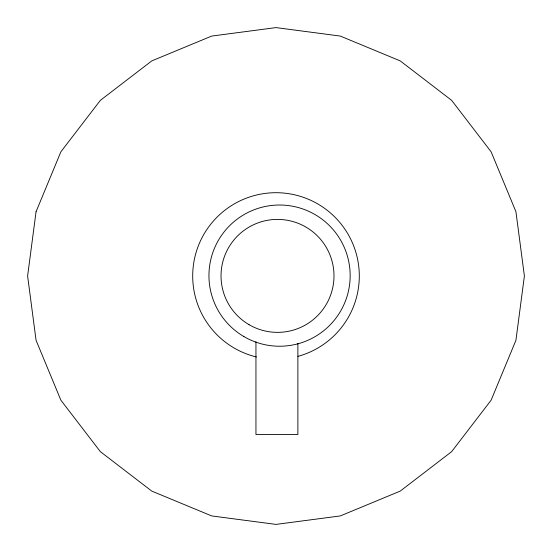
<?xml version="1.0" encoding="UTF-8"?>
<svg xmlns="http://www.w3.org/2000/svg" width="552" height="552" viewBox="0 0 552 552"><rect width="100%" height="100%" fill="white"/><g stroke="black" fill="none" stroke-linecap="round" stroke-linejoin="round"><path stroke-width="0.83" d="M297.88 343.42L297.88 434.521L255.949 434.521L255.949 341.702M256.473 356.985A83.311 83.311 0 0 1 206.89 229.48A83.311 83.311 0 0 1 343.675 227.424A83.311 83.311 0 0 1 297.956 356.364M36.066 211.713L27.6 276L36.066 340.287L60.879 400.2L100.354 451.646L151.8 491.121L211.713 515.934L276 524.4L340.287 515.934L400.2 491.121L451.646 451.646L491.121 400.2L515.934 340.287L524.4 276L515.934 211.713L491.121 151.8L451.646 100.354L400.2 60.879L340.287 36.066L276 27.6L211.713 36.066L151.8 60.879L100.354 100.354L60.879 151.8L36.066 211.713M243.936 336.582A70.601 70.601 0 0 0 350.161 275.986A70.601 70.601 0 0 0 244.57 214.293A70.601 70.601 0 0 0 243.936 336.582M249.014 324.652A56.483 56.483 0 0 0 333.988 276.179A56.483 56.483 0 0 0 249.518 226.824A56.483 56.483 0 0 0 249.014 324.652"/></g></svg>
